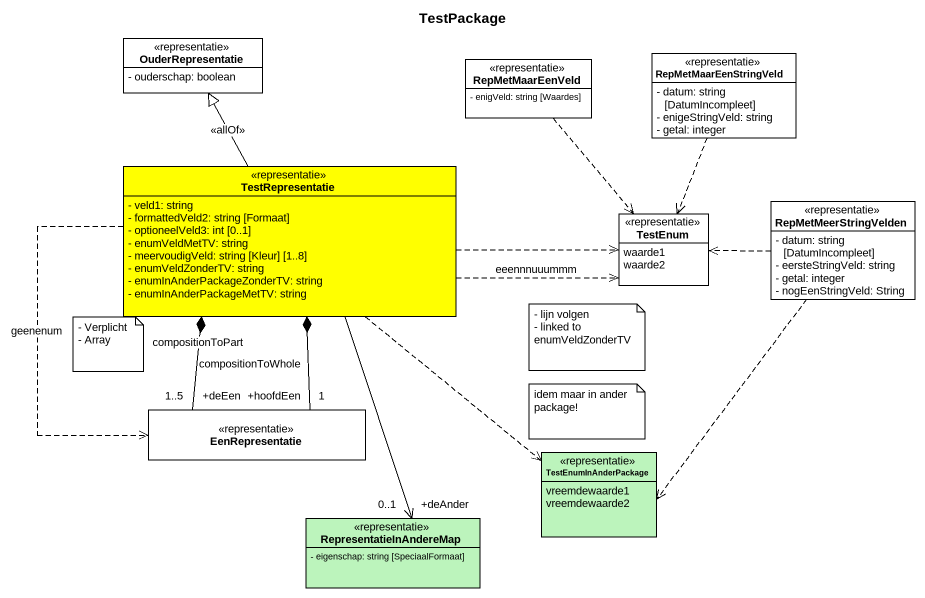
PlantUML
@startuml
title TestPackage
hide circle
hide empty members
skinparam classAttributeIconSize 0
class OuderRepresentatie <<representatie>> {
  - ouderschap: boolean
}
class RepMetMaarEenVeld <<representatie>> {
  - enigVeld: string [Waardes]
}
class RepMetMaarEenStringVeld <<representatie>> {
  - datum: string [DatumIncompleet]
  - enigeStringVeld: string
  - getal: integer
}
class TestRepresentatie <<representatie>> #FFFF00 {
  - veld1: string
  - formattedVeld2: string [Formaat]
  - optioneelVeld3: int [0..1]
  - enumVeldMetTV: string
  - meervoudigVeld: string [Kleur] [1..8]
  - enumVeldZonderTV: string
  - enumInAnderPackageZonderTV: string
  - enumInAnderPackageMetTV: string
}
class RepMetMeerStringVelden <<representatie>> {
  - datum: string [DatumIncompleet]
  - eersteStringVeld: string
  - getal: integer
  - nogEenStringVeld: String
}
enum TestEnum <<representatie>> {
  waarde1
  waarde2
}
class EenRepresentatie <<representatie>>
enum TestEnumInAnderPackage <<representatie>> #BCF4BC {
  vreemdewaarde1
  vreemdewaarde2
}
class RepresentatieInAndereMap <<representatie>> #BCF4BC {
  - eigenschap: string [SpeciaalFormaat]
}
RepMetMaarEenVeld ..> TestEnum
RepMetMaarEenStringVeld ..> TestEnum
TestRepresentatie -up-|> OuderRepresentatie : <<allOf>>
TestRepresentatie .right.> TestEnum
TestRepresentatie .right.> TestEnum : eeennnuuummm
TestRepresentatie ..> EenRepresentatie : geenenum
TestRepresentatie ..> TestEnumInAnderPackage
TestRepresentatie --> "+deAnder\n0..1" RepresentatieInAndereMap
RepMetMeerStringVelden .left.> TestEnum
RepMetMeerStringVelden ..> TestEnumInAnderPackage
EenRepresentatie "+hoofdEen\n1" -up-* TestRepresentatie : compositionToWhole
EenRepresentatie "+deEen\n1..5" -up-* TestRepresentatie : compositionToPart
note as N1
  - Verplicht
  - Array
end note
note as N2
  - lijn volgen
  - linked to enumVeldZonderTV
end note
note as N3
  idem maar in ander package!
end note
@enduml
